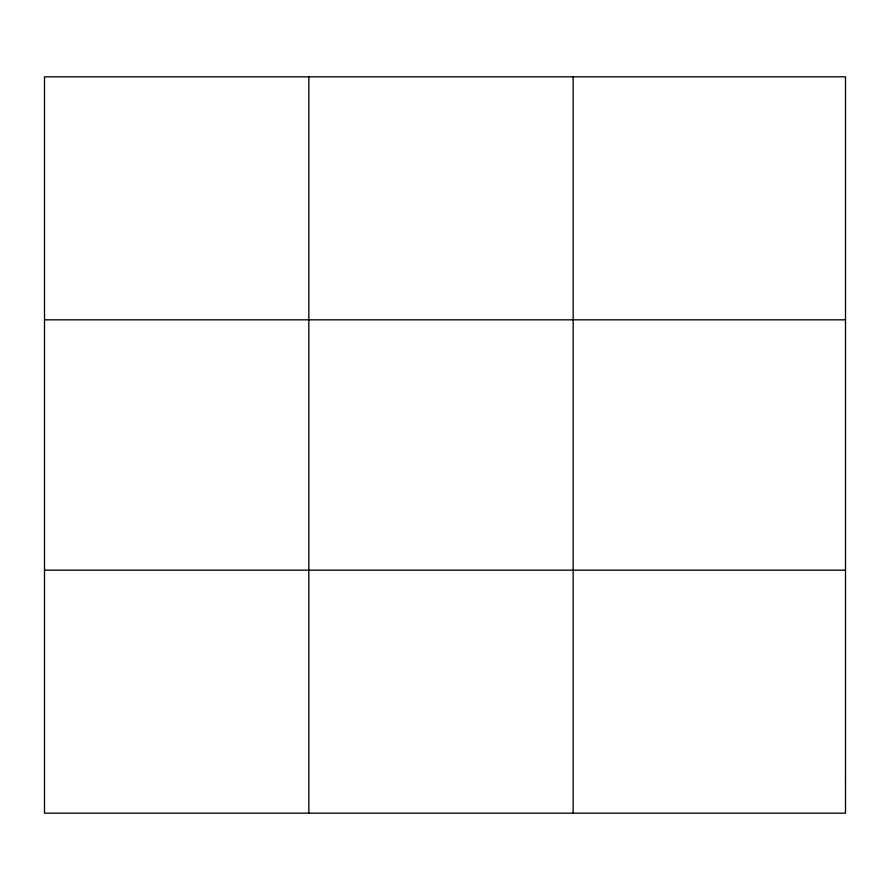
<?xml version="1.0" encoding="UTF-8"?>
<svg xmlns="http://www.w3.org/2000/svg" width="890" height="890" viewBox="0 0 890 890"><rect width="100%" height="100%" fill="white"/><g stroke="black" fill="none" stroke-linecap="round" stroke-linejoin="round"><path stroke-width="1.33" d="M308.83 76.829L308.83 813.171M573.16 76.829L573.16 813.171M44.5 319.822L845.5 319.822M44.5 570.178L845.5 570.178M845.5 778.45L845.5 813.171L44.5 813.171L44.5 76.829L845.5 76.829L845.5 778.45"/></g></svg>
